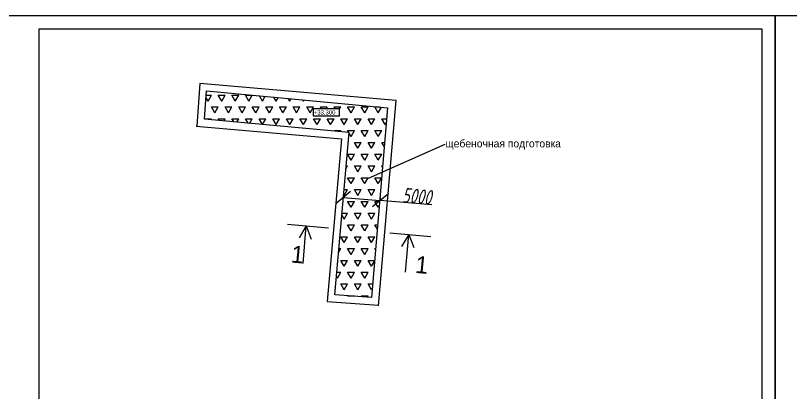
# Model space of a CAD drawing. Header units: millimetres. Extents: x 1473769 to 1639315, y 535888 to 613924.
# Drawn here: x 1531011 to 1585216, y 587572 to 613924 of the extents above; entities that cross this region are included whole.
import ezdxf
from ezdxf import colors
from ezdxf.entities.mleader import LeaderData, LeaderLine
from ezdxf.math import Vec2, Vec3

# ---------------------------------------------------------------- set-up
doc = ezdxf.new("R2010")
doc.units = ezdxf.units.MM
doc.header["$PDMODE"] = 34
doc.header["$PDSIZE"] = 0.5
doc.layers.add('Линии рамки', color=250, linetype='Continuous', lineweight=25)
doc.styles.add('Виден при печати GOST Common', font='', dxfattribs={"width": 0.75})
doc.styles.get('Виден при печати GOST Common').set_extended_font_data('GOST Common', italic=True, bold=True)
doc.linetypes.add('ОТКОС2', pattern='A,0.25,[130,ltypeshp.shx,S=0.375,R=0,X=0,Y=0.375],0.5,[130,ltypeshp.shx,S=1,R=0,X=0,Y=1],0.25', length=1)
doc.dimstyles.new('Виден при печати', dxfattribs={"dimtxt": 1029, "dimasz": 935.275626, "dimexe": 2, "dimexo": 0, "dimgap": 2.5, "dimtad": 1, "dimdec": 0, "dimtxsty": 'Виден при печати GOST Common', "dimblk1": 'OBLIQUE', "dimblk2": 'OBLIQUE', "dimsah": 1, "dimcen": -2, "dimdle": 2, "dimclrd": 250, "dimclre": 250, "dimclrt": 250, "dimaunit": 1, "dimadec": 4, "dimazin": 2, "dimtp": 1, "dimtfac": 0.5, "dimtdec": 0, "dimtofl": 0, "dimtmove": 1, "dimatfit": 3, "dimfxl": 1, "dimtfillclr": 250, "dimtolj": 1, "dimlwd": 5, "dimlwe": 5, "dimarcsym": 1})

# ---------------------------------------------------------------- blocks, each defined once
blk = doc.blocks.new('_OBLIQUE')
at = {"color": 0, "linetype": 'ByBlock'}
blk.add_line((-0.5, -0.5), (0.5, 0.5), dxfattribs=at)
blk = doc.blocks.new('*D18')
at = {"color": 250, "linetype": 'ByBlock', "lineweight": 5, "transparency": 16777216}
for p, q in [((1553943, 601206), (1556492, 600990)), ((1553961, 601390), (1553945, 601204)), ((1556506, 601174), (1556490, 600988)), ((1560129, 600682), (1556490, 600990))]:
    blk.add_line(p, q, dxfattribs=at)
at = {"layer": 'Defpoints', "color": 0, "transparency": 16777216}
for p in [(1553961, 601390), (1556506, 601174), (1556490, 600990)]:
    blk.add_point(p, dxfattribs=at)
at = {"color": 250, "lineweight": 5, "transparency": 16777216, "xscale": 935.2756256140588, "yscale": 935.2756256140588, "zscale": 935.2756256140588}
for p, rotation in [((1553945, 601206), 175.1532257127718), ((1556490, 600990), 355.1532257127718)]:
    blk.add_blockref('_OBLIQUE', p, dxfattribs=dict(at, rotation=rotation))
at = {"color": 250, "transparency": 16777216, "insert": (1559094, 601288), "char_height": 1029, "attachment_point": 5, "rotation": 355.1532, "style": 'Виден при печати GOST Common'}
blk.add_mtext('\\A1;5000', dxfattribs=at)

msp = doc.modelspace()

# ---------------------------------------------------------------- hatches: boundary and pattern name
h = msp.add_hatch()
h.set_pattern_fill('TRIANG', color=256, scale=100)
h.paths.add_polyline_path([(1557040.3, 607478.3), (1544381.1, 608666.5), (1544231.7, 606671.7), (1554348.6, 605751.1), (1553339.7, 594399.5), (1555914.7, 594203.6)])
h.paths.add_polyline_path([(1553683.6, 606907.7), (1551825.9, 606907.7), (1551825.9, 607424), (1553683.6, 607424)], flags=16)
h.paths.add_polyline_path([(1551804.3, 606925.1), (1553654.3, 606925.1), (1553654.3, 607375.1), (1551804.3, 607375.1)], flags=24)

# ---------------------------------------------------------------- linework, layer by layer
at = {"linetype": 'ОТКОС2', "ltscale": 180}
for p, q in [((1543896.5, 609175.9), (1543687.6, 606194.8)), ((1557641.8, 607974.8), (1543896.5, 609175.9)), ((1556388.3, 593629.8), (1557641.8, 607974.8)), ((1543636.4, 606199.3), (1553809.6, 605310.3)), ((1553809.6, 605310.3), (1552816.2, 593942)), ((1552816.2, 593942), (1556391.7, 593668.7))]:
    msp.add_line(p, q, dxfattribs=at)
for p, q in [((1551825.9, 607424), (1551825.9, 606907.7)), ((1551825.9, 607424), (1553683.6, 607424)), ((1553683.6, 606907.7), (1553683.6, 607424)), ((1551825.9, 606907.7), (1553683.6, 606907.7)), ((1550041.8, 599336.6), (1552891.5, 599087.6)), ((1551351.1, 599222.2), (1550845.9, 598375.5)), ((1551120.7, 596584.5), (1551351.1, 599222.2)), ((1551351.1, 599222.2), (1551701.9, 598300.7)), ((1557200.6, 598733.5), (1560050.4, 598484.5)), ((1558510, 598619.1), (1558004.7, 597772.5)), ((1558279.5, 595981.5), (1558510, 598619.1)), ((1558510, 598619.1), (1558860.7, 597697.7))]:
    msp.add_line(p, q)
msp.add_lwpolyline([(1557040.3, 607478.3), (1555914.7, 594203.6), (1553339.7, 594399.5), (1554348.6, 605751.1), (1544231.7, 606671.7), (1544381.1, 608666.5)], close=True)
at = {"layer": 'Линии рамки'}
for p, q in [((1528950.7, 613923.5), (1584132.7, 613923.5)), ((1584132.7, 613923.5), (1584132.7, 535888.3)), ((1584132.7, 535888.3), (1584132.7, 613923.5)), ((1584132.7, 613923.5), (1639314.7, 613923.5)), ((1532666.6, 536817.3), (1532666.6, 612994.5)), ((1532666.6, 612994.5), (1583203.7, 612994.5)), ((1583203.7, 612994.5), (1583203.7, 536817.3))]:
    msp.add_line(p, q, dxfattribs=at)

# ---------------------------------------------------------------- texts
at = {"insert": (1551879.3, 607300.1), "char_height": 300, "attachment_point": 1}
msp.add_mtext_dynamic_manual_height_columns('+33.300', width=2535.314, gutter_width=7500, heights=[0], dxfattribs=at)
at = {"char_height": 1200, "attachment_point": 1, "rotation": 354.52006}
for insert in [(1550357, 597861), (1559046.9, 597134.4)]:
    msp.add_mtext_dynamic_manual_height_columns('1', width=2535.314, gutter_width=7500, heights=[0], dxfattribs=dict(at, insert=insert))

# ---------------------------------------------------------------- dimensions: what is measured, and where the dimension line sits
dim = msp.add_linear_dim(base=(1556490.2, 600990.3), p1=(1553961, 601390.3), p2=(1556505.8, 601174.5), angle=355.15323, text='5000', dimstyle='Виден при печати', override={"dimpost": '<>'})
dim.commit()
dim.dimension.update_dxf_attribs({"geometry": '*D18', "text_midpoint": (1559063.7, 600937), "dimtype": 161})

# ---------------------------------------------------------------- leaders
ml = msp.add_multileader_mtext('Standard')
ml.set_content('щебеночная подготовка', color=256)
ml.set_leader_properties()
ml.build(insert=Vec2(0, 0))
ml.multileader.update_dxf_attribs({"text_right_attachment_type": 6, "dogleg_length": 0.36, "arrow_head_size": 0.216})
ctx = ml.context
ctx.base_point, ctx.char_height, ctx.arrow_head_size, ctx.landing_gap_size, ctx.plane_origin = Vec3(1561063.8, 604929.1), 540, 0.216, 0.108, Vec3(1552289.4, 600842.6)
ctx.right_attachment = 6
notes = []
notes.append((ctx, [(0, (1, 1, 0), (1561063.4, 604929.1), (1, 0), 0.432, [(0, [(1555696.1, 602547.1)], 0, [])])]))
ctx.mtext.insert, ctx.mtext.flow_direction = Vec3(1561063.9, 605244.1), 5
for ctx, leaders in notes:
    for number, flags, end, landing, length, lines in leaders:
        leader = LeaderData()
        leader.index, (leader.has_last_leader_line, leader.has_dogleg_vector, leader.attachment_direction) = number, flags
        leader.last_leader_point, leader.dogleg_vector, leader.dogleg_length = Vec3(end), Vec3(landing), length
        for number, points, colour, breaks in lines:
            line = LeaderLine()
            line.index, line.vertices, line.color, line.breaks = number, Vec3.list(points), colors.encode_raw_color(colour), breaks
            leader.lines.append(line)
        ctx.leaders.append(leader)

doc.saveas('drawing.dxf')
